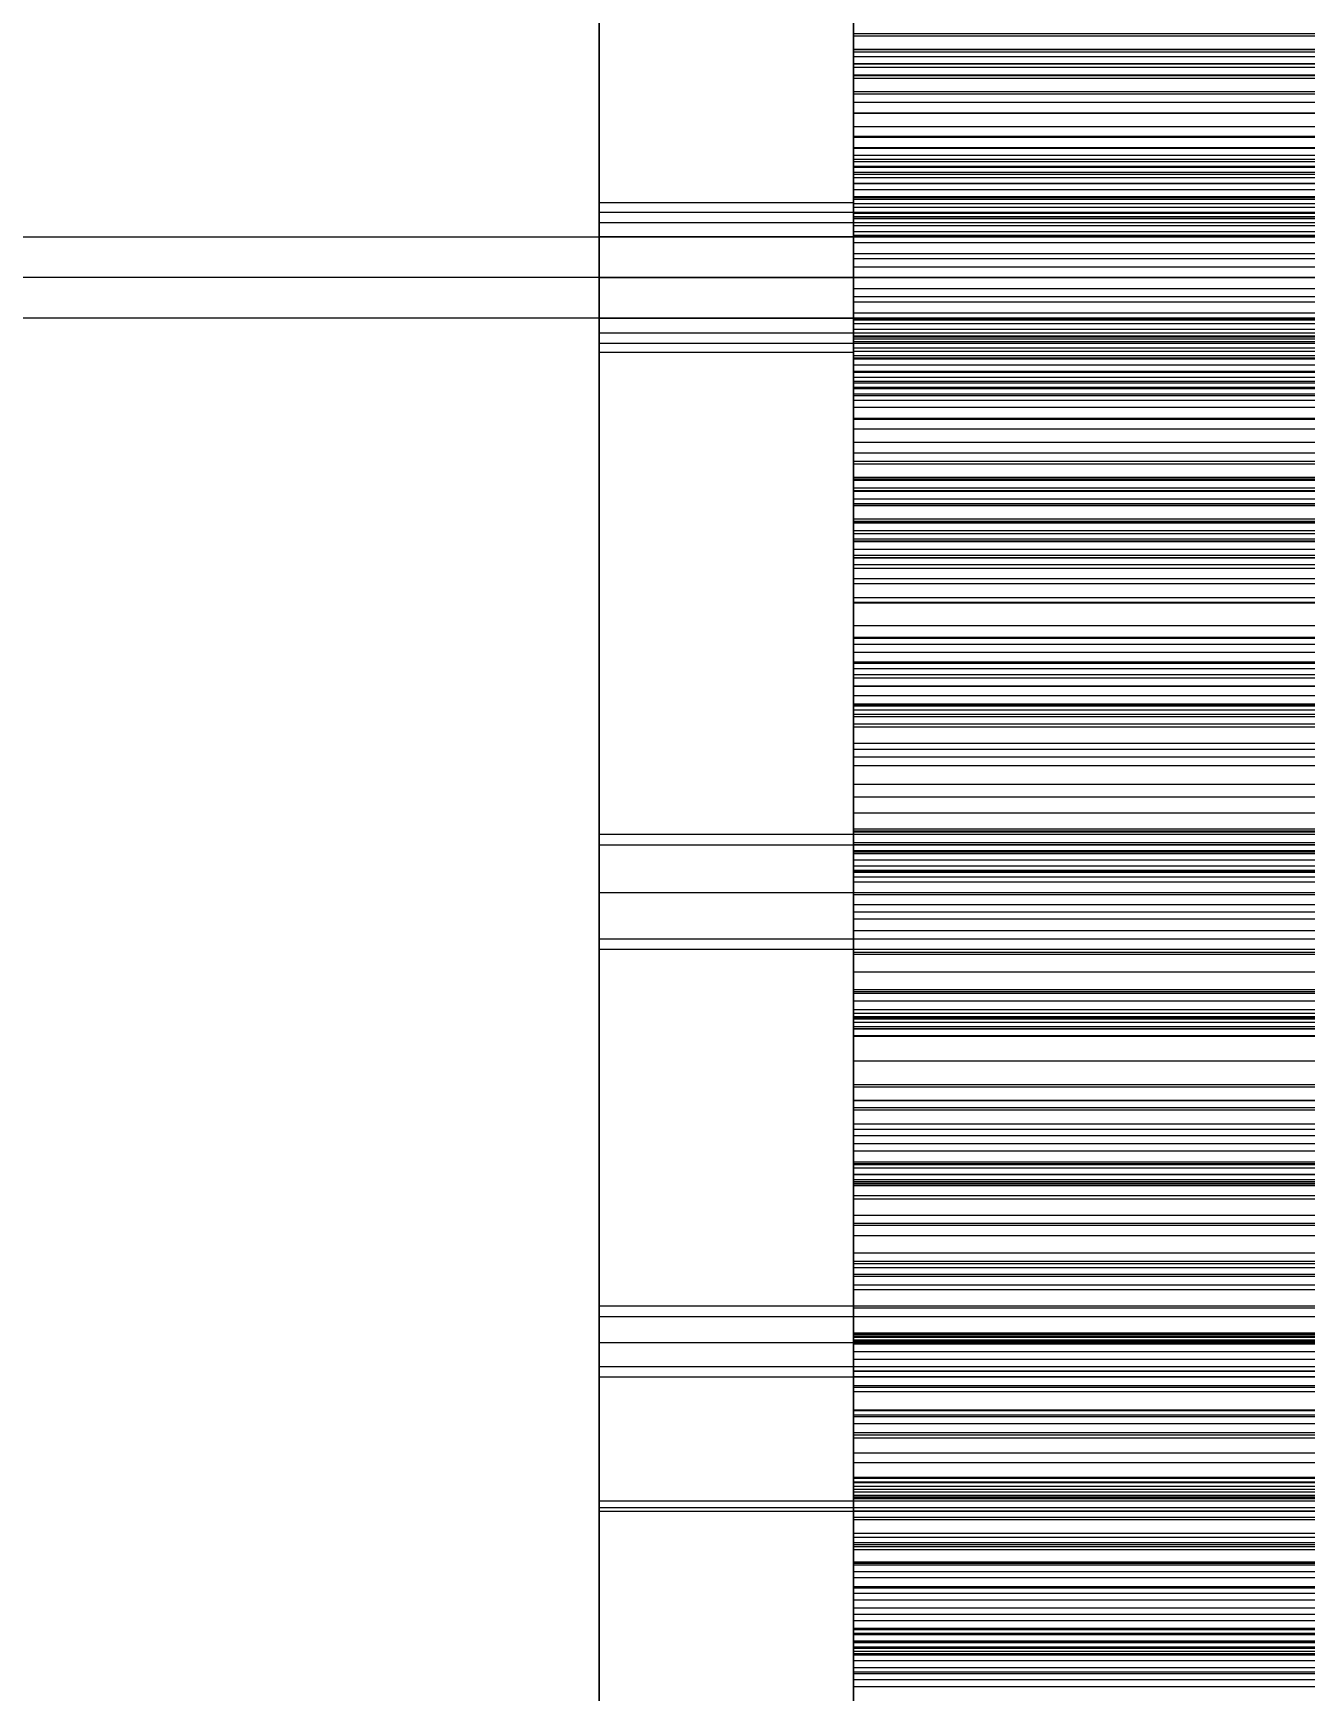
# Model space of a CAD drawing. Header units: millimetres. Extents: x -191664 to 191490, y -197311 to 10263.
# Drawn here: x 2423.3 to 2573.2, y -117641.6 to -117446.2 of the extents above; entities that cross this region are included whole.
import ezdxf

# ---------------------------------------------------------------- set-up
doc = ezdxf.new("R2010")
doc.units = ezdxf.units.MM
doc.layers.add('DET_briquetadora_frontal', color=7, linetype='Continuous', lineweight=0)
doc.layers.add('R15_COTAS_TRANSPORTE_P', color=1, linetype='Continuous', lineweight=0)
doc.dimstyles.new('PLANTA_20', dxfattribs={"dimtxt": 50, "dimasz": 30, "dimexe": 30, "dimexo": 16, "dimgap": 20, "dimtad": 1, "dimtih": 1, "dimtoh": 1, "dimdec": 1, "dimzin": 0, "dimdsep": 46, "dimcen": 0.09, "dimadec": 0, "dimazin": 0, "dimtfac": 1, "dimtdec": 4, "dimtofl": 0, "dimtmove": 0, "dimatfit": 3, "dimfxl": 1, "dimtolj": 1, "dimtzin": 0, "dimarcsym": 0})

# ---------------------------------------------------------------- blocks, each defined once
blk = doc.blocks.new('*D133')
at = {"layer": 'Defpoints', "color": 0, "transparency": 16777216}
for p in [(439.69, -194147.98), (217.89, -194406.09), (-500, -194490), (-500, -194490), (500, -194490)]:
    blk.add_point(p, dxfattribs=at)
at = {"layer": 'R15_COTAS_TRANSPORTE_P', "color": 0, "lineweight": -2, "transparency": 16777216}
blk.add_arc((-500, -194490), 722.77, 2.37834, 17.62166, dxfattribs=at)
at = {"layer": 'R15_COTAS_TRANSPORTE_P', "color": 0, "transparency": 16777216}
for points in [[(184.12, -194272.81), (193.59, -194269.58), (179.18, -194242.8)], [(227.15, -194459.9), (217.15, -194460.11), (222.77, -194490)]]:
    blk.add_solid(points, dxfattribs=at)

msp = doc.modelspace()

# ---------------------------------------------------------------- linework, layer by layer
at = {"layer": 'DET_briquetadora_frontal', "color": 9, "true_color": 0xb9c3c2}
for p, q in [((2490, -117446.78), (2490, -117427.73)), ((2520, -117427.73), (2520, -117446.78)), ((2490, -117451.19), (2490, -117433.1)), ((2490, -117455.54), (2490, -117436.31)), ((2520, -117455.54), (2520, -117436.31)), ((2490, -117455.88), (2490, -117437.5)), ((2520, -117451.48), (2520, -117437.27)), ((2490, -117441.98), (2490, -117460.62)), ((2520, -117441.17), (2520, -117448.37)), ((2520, -117451.1), (2520, -117443.9)), ((2520, -117446.25), (2520, -117444.17)), ((2490, -117444.98), (2490, -117464.34)), ((2520, -117444.83), (2520, -117448.93)), ((2520, -117464.34), (2520, -117444.98)), ((2520, -117446.52), (2520, -117445.13)), ((2520, -117450.2), (2520, -117446.1)), ((2520, -117446.13), (2520, -117453.34)), ((2520, -117448.13), (2520, -117446.25)), ((2720, -117446.25), (2520, -117446.25)), ((2520, -117448.09), (2520, -117446.52)), ((2720, -117446.52), (2520, -117446.52)), ((2490, -117466.17), (2490, -117446.78)), ((2520, -117446.78), (2520, -117466.17)), ((2520, -117449.84), (2520, -117448.09)), ((2720, -117448.09), (2520, -117448.09)), ((2520, -117449.8), (2520, -117448.13)), ((2720, -117448.13), (2520, -117448.13)), ((2520, -117448.37), (2520, -117455.58)), ((2520, -117448.37), (2720, -117448.37)), ((2520, -117448.93), (2520, -117453.04)), ((2520, -117448.93), (2720, -117448.93)), ((2520, -117451.22), (2520, -117449.8)), ((2720, -117449.8), (2520, -117449.8)), ((2520, -117459.69), (2520, -117449.84)), ((2720, -117449.84), (2520, -117449.84)), ((2520, -117454.32), (2520, -117450.2)), ((2520, -117450.2), (2720, -117450.2)), ((2490, -117470.19), (2490, -117451.19)), ((2520, -117458.32), (2520, -117451.1)), ((2520, -117451.1), (2720, -117451.1)), ((2520, -117461.06), (2520, -117451.22)), ((2720, -117451.22), (2520, -117451.22)), ((2520, -117455.6), (2520, -117451.48)), ((2520, -117451.48), (2720, -117451.48)), ((2520, -117453.04), (2520, -117457.17)), ((2520, -117453.04), (2720, -117453.04)), ((2520, -117453.34), (2520, -117460.55)), ((2520, -117453.34), (2720, -117453.34)), ((2520, -117458.44), (2520, -117454.32)), ((2520, -117454.32), (2720, -117454.32)), ((2490, -117475), (2490, -117455.54)), ((2490, -117457.74), (2490, -117455.58)), ((2490, -117455.58), (2490, -117455.85)), ((2490, -117455.85), (2490, -117458.51)), ((2490, -117475), (2490, -117455.88)), ((2520, -117475), (2520, -117455.54)), ((2520, -117455.58), (2520, -117462.79)), ((2520, -117455.58), (2720, -117455.58)), ((2520, -117459.73), (2520, -117455.6)), ((2520, -117455.6), (2720, -117455.6)), ((2490, -117461.92), (2490, -117457.74)), ((2520, -117457.17), (2520, -117461.3)), ((2520, -117457.17), (2720, -117457.17)), ((2520, -117465.54), (2520, -117458.32)), ((2520, -117458.32), (2720, -117458.32)), ((2490, -117458.51), (2490, -117463.02)), ((2520, -117462.58), (2520, -117458.44)), ((2520, -117458.44), (2720, -117458.44)), ((2520, -117461.89), (2520, -117459.69)), ((2720, -117459.69), (2520, -117459.69)), ((2520, -117463.86), (2520, -117459.73)), ((2520, -117459.73), (2720, -117459.73)), ((2490, -117460.62), (2490, -117479.81)), ((2490, -117467.27), (2490, -117461.92)), ((2520, -117460.55), (2520, -117467.78)), ((2520, -117460.55), (2720, -117460.55)), ((2520, -117462.03), (2520, -117461.06)), ((2720, -117461.06), (2520, -117461.06)), ((2520, -117461.3), (2520, -117465.43)), ((2520, -117461.3), (2720, -117461.3)), ((2520, -117463.93), (2520, -117461.89)), ((2720, -117461.89), (2520, -117461.89)), ((2520, -117463.24), (2520, -117462.03)), ((2720, -117462.03), (2520, -117462.03)), ((2490, -117465.23), (2490, -117462.81)), ((2490, -117463.02), (2490, -117468.5)), ((2520, -117466.71), (2520, -117462.58)), ((2520, -117462.58), (2720, -117462.58)), ((2520, -117462.79), (2520, -117470.01)), ((2520, -117462.79), (2720, -117462.79)), ((2520, -117464.66), (2520, -117463.24)), ((2720, -117463.24), (2520, -117463.24)), ((2520, -117468), (2520, -117463.86)), ((2520, -117463.86), (2720, -117463.86)), ((2520, -117465.78), (2520, -117463.93)), ((2720, -117463.93), (2520, -117463.93)), ((2490, -117464.34), (2490, -117483.83)), ((2490, -117469.58), (2490, -117465.23)), ((2520, -117466.17), (2490, -117466.17)), ((2490, -117485.66), (2490, -117466.17)), ((2520, -117483.83), (2520, -117464.34)), ((2520, -117466.29), (2520, -117464.66)), ((2720, -117464.66), (2520, -117464.66)), ((2520, -117465.43), (2520, -117469.57)), ((2520, -117465.43), (2720, -117465.43)), ((2520, -117472.76), (2520, -117465.54)), ((2520, -117465.54), (2720, -117465.54)), ((2520, -117467.44), (2520, -117465.78)), ((2720, -117465.78), (2520, -117465.78)), ((2520, -117466.17), (2520, -117485.66)), ((2490, -117467.27), (2720, -117467.27)), ((2490, -117472.75), (2490, -117467.27)), ((2520, -117468.09), (2520, -117466.29)), ((2720, -117466.29), (2520, -117466.29)), ((2520, -117470.86), (2520, -117466.71)), ((2520, -117466.71), (2720, -117466.71)), ((2520, -117468.88), (2520, -117467.44)), ((2720, -117467.44), (2520, -117467.44)), ((2520, -117467.78), (2520, -117475)), ((2520, -117467.78), (2720, -117467.78)), ((2520, -117472.14), (2520, -117468)), ((2520, -117468), (2720, -117468)), ((2520, -117470.07), (2520, -117468.09)), ((2720, -117468.09), (2520, -117468.09)), ((2490, -117468.5), (2720, -117468.5)), ((2490, -117468.5), (2490, -117473.85)), ((2490, -117475), (2490, -117469.58)), ((2490, -117471.97), (2490, -117469.81)), ((2490, -117469.81), (2490, -117470.08)), ((2490, -117470.08), (2490, -117472.74)), ((2520, -117470.08), (2520, -117468.88)), ((2720, -117468.88), (2520, -117468.88)), ((2520, -117469.57), (2520, -117473.72)), ((2520, -117469.57), (2720, -117469.57)), ((2520, -117470.01), (2520, -117477.24)), ((2520, -117470.01), (2720, -117470.01)), ((2520, -117479.93), (2520, -117470.07)), ((2720, -117470.07), (2520, -117470.07)), ((2520, -117479.92), (2520, -117470.08)), ((2720, -117470.08), (2520, -117470.08)), ((2720, -117470.22), (2170, -117470.22)), ((2490, -117489.38), (2490, -117470.19)), ((2720, -117470.19), (2490, -117470.19)), ((2490, -117476.15), (2490, -117471.97)), ((2520, -117475), (2520, -117470.86)), ((2520, -117470.86), (2720, -117470.86)), ((2490, -117472.74), (2490, -117477.25)), ((2490, -117477.26), (2490, -117472.75)), ((2490, -117473.85), (2490, -117478.03)), ((2520, -117476.28), (2520, -117472.14)), ((2520, -117472.14), (2720, -117472.14)), ((2520, -117479.99), (2520, -117472.76)), ((2520, -117472.76), (2720, -117472.76)), ((2520, -117473.72), (2520, -117477.86)), ((2520, -117473.72), (2720, -117473.72)), ((2720, -117475), (2170, -117475)), ((2490, -117475), (2720, -117475)), ((2490, -117475), (2490, -117480.42)), ((2490, -117475), (2490, -117494.12)), ((2520, -117475), (2490, -117475)), ((2490, -117475), (2490, -117494.46)), ((2520, -117475), (2520, -117482.22)), ((2520, -117479.14), (2520, -117475)), ((2520, -117475), (2520, -117494.46)), ((2520, -117475), (2720, -117475)), ((2490, -117481.5), (2490, -117476.15)), ((2490, -117477.25), (2490, -117482.73)), ((2490, -117479.92), (2490, -117477.26)), ((2520, -117480.43), (2520, -117476.28)), ((2520, -117476.28), (2720, -117476.28)), ((2520, -117477.24), (2520, -117484.46)), ((2520, -117477.24), (2720, -117477.24)), ((2520, -117477.86), (2520, -117482)), ((2520, -117477.86), (2720, -117477.86)), ((2720, -117479.78), (2170, -117479.78)), ((2490, -117478.03), (2490, -117480.19)), ((2720, -117479.81), (2490, -117479.81)), ((2490, -117479.81), (2490, -117498.81)), ((2520, -117483.29), (2520, -117479.14)), ((2520, -117479.14), (2720, -117479.14)), ((2490, -117480.19), (2490, -117479.92)), ((2490, -117480.42), (2490, -117484.77)), ((2490, -117481.5), (2720, -117481.5)), ((2490, -117486.98), (2490, -117481.5)), ((2720, -117479.92), (2520, -117479.92)), ((2520, -117479.92), (2520, -117481.12)), ((2520, -117481.91), (2520, -117479.93)), ((2720, -117479.93), (2520, -117479.93)), ((2520, -117487.21), (2520, -117479.99)), ((2520, -117479.99), (2720, -117479.99)), ((2520, -117484.57), (2520, -117480.43)), ((2520, -117480.43), (2720, -117480.43)), ((2720, -117481.12), (2520, -117481.12)), ((2520, -117481.12), (2520, -117482.56)), ((2490, -117482.73), (2720, -117482.73)), ((2490, -117482.73), (2490, -117488.08)), ((2520, -117483.71), (2520, -117481.91)), ((2720, -117481.91), (2520, -117481.91)), ((2520, -117482), (2520, -117486.14)), ((2520, -117482), (2720, -117482)), ((2520, -117482.22), (2520, -117489.45)), ((2520, -117482.22), (2720, -117482.22)), ((2720, -117482.56), (2520, -117482.56)), ((2520, -117482.56), (2520, -117484.22)), ((2520, -117487.42), (2520, -117483.29)), ((2520, -117483.29), (2720, -117483.29)), ((2520, -117485.34), (2520, -117483.71)), ((2720, -117483.71), (2520, -117483.71)), ((2520, -117483.83), (2490, -117483.83)), ((2490, -117483.83), (2490, -117503.22)), ((2490, -117484.77), (2490, -117487.19)), ((2490, -117505.02), (2490, -117485.66)), ((2520, -117503.22), (2520, -117483.83)), ((2720, -117484.22), (2520, -117484.22)), ((2520, -117484.22), (2520, -117486.07)), ((2520, -117484.46), (2520, -117491.68)), ((2520, -117484.46), (2720, -117484.46)), ((2520, -117488.7), (2520, -117484.57)), ((2520, -117484.57), (2720, -117484.57)), ((2520, -117486.76), (2520, -117485.34)), ((2720, -117485.34), (2520, -117485.34)), ((2520, -117485.66), (2520, -117505.02)), ((2490, -117491.49), (2490, -117486.98)), ((2720, -117486.07), (2520, -117486.07)), ((2520, -117486.07), (2520, -117488.11)), ((2520, -117486.14), (2520, -117490.27)), ((2520, -117486.14), (2720, -117486.14)), ((2520, -117487.97), (2520, -117486.76)), ((2720, -117486.76), (2520, -117486.76)), ((2520, -117494.42), (2520, -117487.21)), ((2520, -117487.21), (2720, -117487.21)), ((2520, -117491.56), (2520, -117487.42)), ((2520, -117487.42), (2720, -117487.42)), ((2490, -117488.08), (2490, -117492.26)), ((2490, -117508.02), (2490, -117489.38)), ((2520, -117488.94), (2520, -117487.97)), ((2720, -117487.97), (2520, -117487.97)), ((2720, -117488.11), (2520, -117488.11)), ((2520, -117488.11), (2520, -117490.31)), ((2520, -117492.83), (2520, -117488.7)), ((2520, -117488.7), (2720, -117488.7)), ((2520, -117498.78), (2520, -117488.94)), ((2720, -117488.94), (2520, -117488.94)), ((2520, -117489.45), (2520, -117496.66)), ((2520, -117489.45), (2720, -117489.45)), ((2490, -117494.15), (2490, -117491.49)), ((2520, -117490.27), (2520, -117494.4)), ((2520, -117490.27), (2720, -117490.27)), ((2720, -117490.31), (2520, -117490.31)), ((2520, -117490.31), (2520, -117500.16)), ((2520, -117495.68), (2520, -117491.56)), ((2520, -117491.56), (2720, -117491.56)), ((2490, -117492.26), (2490, -117494.42)), ((2520, -117491.68), (2520, -117498.9)), ((2520, -117491.68), (2720, -117491.68)), ((2520, -117496.96), (2520, -117492.83)), ((2520, -117492.83), (2720, -117492.83)), ((2490, -117494.12), (2490, -117512.5)), ((2490, -117494.42), (2490, -117494.15)), ((2490, -117494.46), (2490, -117513.69)), ((2520, -117494.4), (2520, -117498.52)), ((2520, -117494.4), (2720, -117494.4)), ((2520, -117501.63), (2520, -117494.42)), ((2520, -117494.42), (2720, -117494.42)), ((2520, -117494.46), (2520, -117513.69)), ((2520, -117499.8), (2520, -117495.68)), ((2520, -117495.68), (2720, -117495.68)), ((2520, -117496.66), (2520, -117503.87)), ((2520, -117496.66), (2720, -117496.66)), ((2520, -117501.07), (2520, -117496.96)), ((2520, -117496.96), (2720, -117496.96)), ((2490, -117498.81), (2490, -117516.9)), ((2520, -117498.52), (2520, -117512.73)), ((2520, -117498.52), (2720, -117498.52)), ((2720, -117498.78), (2520, -117498.78)), ((2520, -117498.78), (2520, -117500.2)), ((2520, -117498.9), (2520, -117506.1)), ((2520, -117498.9), (2720, -117498.9)), ((2520, -117503.9), (2520, -117499.8)), ((2520, -117499.8), (2720, -117499.8)), ((2720, -117500.16), (2520, -117500.16)), ((2520, -117500.16), (2520, -117501.91)), ((2720, -117500.2), (2520, -117500.2)), ((2520, -117500.2), (2520, -117501.87)), ((2520, -117505.17), (2520, -117501.07)), ((2520, -117501.07), (2720, -117501.07)), ((2490, -117503.22), (2490, -117522.27)), ((2520, -117508.83), (2520, -117501.63)), ((2520, -117501.63), (2720, -117501.63)), ((2720, -117501.87), (2520, -117501.87)), ((2520, -117501.87), (2520, -117503.75)), ((2720, -117501.91), (2520, -117501.91)), ((2520, -117501.91), (2520, -117503.48)), ((2520, -117522.27), (2520, -117503.22)), ((2490, -117524.04), (2490, -117505.02)), ((2720, -117503.48), (2520, -117503.48)), ((2520, -117503.48), (2520, -117504.87)), ((2720, -117503.75), (2520, -117503.75)), ((2520, -117503.75), (2520, -117505.83)), ((2520, -117503.87), (2520, -117511.06)), ((2520, -117503.87), (2720, -117503.87)), ((2520, -117507.99), (2520, -117503.9)), ((2520, -117503.9), (2720, -117503.9)), ((2720, -117504.87), (2520, -117504.87)), ((2520, -117504.87), (2520, -117506.06)), ((2520, -117505.02), (2520, -117524.04)), ((2520, -117509.26), (2520, -117505.17)), ((2520, -117505.17), (2720, -117505.17)), ((2720, -117505.83), (2520, -117505.83)), ((2520, -117505.83), (2520, -117508.09)), ((2720, -117506.06), (2520, -117506.06)), ((2520, -117506.06), (2520, -117507.04)), ((2520, -117506.1), (2520, -117513.28)), ((2520, -117506.1), (2720, -117506.1)), ((2720, -117507.04), (2520, -117507.04)), ((2520, -117507.04), (2520, -117507.77)), ((2490, -117525.38), (2490, -117508.02)), ((2720, -117507.77), (2520, -117507.77)), ((2520, -117507.77), (2520, -117517.57)), ((2520, -117522.17), (2520, -117507.99)), ((2520, -117507.99), (2720, -117507.99)), ((2720, -117508.09), (2520, -117508.09)), ((2520, -117508.09), (2520, -117510.52)), ((2520, -117516.01), (2520, -117508.83)), ((2520, -117508.83), (2720, -117508.83)), ((2520, -117513.33), (2520, -117509.26)), ((2520, -117509.26), (2720, -117509.26)), ((2720, -117510.52), (2520, -117510.52)), ((2520, -117510.52), (2520, -117520.34)), ((2520, -117511.06), (2520, -117518.23)), ((2520, -117511.06), (2720, -117511.06)), ((2490, -117512.5), (2490, -117529.45)), ((2520, -117512.73), (2520, -117526.73)), ((2520, -117512.73), (2720, -117512.73)), ((2490, -117513.69), (2490, -117532.47)), ((2520, -117513.28), (2520, -117520.45)), ((2520, -117513.28), (2720, -117513.28)), ((2520, -117517.38), (2520, -117513.33)), ((2520, -117513.33), (2720, -117513.33)), ((2520, -117513.69), (2520, -117532.47)), ((2490, -117516.9), (2490, -117533.38)), ((2520, -117529.88), (2520, -117516.01)), ((2520, -117516.01), (2720, -117516.01)), ((2520, -117531.49), (2520, -117517.38)), ((2520, -117517.38), (2720, -117517.38)), ((2720, -117517.57), (2520, -117517.57)), ((2520, -117517.57), (2520, -117519.22)), ((2520, -117518.23), (2520, -117525.39)), ((2520, -117518.23), (2720, -117518.23)), ((2720, -117519.22), (2520, -117519.22)), ((2520, -117519.22), (2520, -117521.12)), ((2720, -117520.34), (2520, -117520.34)), ((2520, -117520.34), (2520, -117521.84)), ((2520, -117520.45), (2520, -117527.6)), ((2520, -117520.45), (2720, -117520.45)), ((2490, -117522.27), (2490, -117540.77)), ((2720, -117521.12), (2520, -117521.12)), ((2520, -117521.12), (2520, -117523.22)), ((2720, -117521.84), (2520, -117521.84)), ((2520, -117521.84), (2520, -117523.18)), ((2520, -117536.27), (2520, -117522.17)), ((2520, -117522.17), (2720, -117522.17)), ((2520, -117540.77), (2520, -117522.27)), ((2490, -117542.47), (2490, -117524.04)), ((2720, -117523.18), (2520, -117523.18)), ((2520, -117523.18), (2520, -117524.33)), ((2720, -117523.22), (2520, -117523.22)), ((2520, -117523.22), (2520, -117525.52)), ((2520, -117524.04), (2520, -117542.47)), ((2720, -117524.33), (2520, -117524.33)), ((2520, -117524.33), (2520, -117525.28)), ((2490, -117540.81), (2490, -117525.38)), ((2720, -117525.28), (2520, -117525.28)), ((2520, -117525.28), (2520, -117526.02)), ((2520, -117525.39), (2520, -117532.52)), ((2520, -117525.39), (2720, -117525.39)), ((2720, -117525.52), (2520, -117525.52)), ((2520, -117525.52), (2520, -117528)), ((2720, -117526.02), (2520, -117526.02)), ((2520, -117526.02), (2520, -117526.52)), ((2720, -117526.52), (2520, -117526.52)), ((2520, -117526.52), (2520, -117536.27)), ((2520, -117526.73), (2520, -117539.98)), ((2520, -117526.73), (2720, -117526.73)), ((2520, -117527.6), (2520, -117534.73)), ((2520, -117527.6), (2720, -117527.6)), ((2720, -117528), (2520, -117528)), ((2520, -117528), (2520, -117530.64)), ((2490, -117531.11), (2490, -117528.94)), ((2490, -117528.94), (2490, -117529.22)), ((2490, -117529.22), (2490, -117531.87)), ((2490, -117529.45), (2490, -117544.3)), ((2520, -117542.89), (2520, -117529.88)), ((2520, -117529.88), (2720, -117529.88)), ((2720, -117530.64), (2520, -117530.64)), ((2520, -117530.64), (2520, -117540.4)), ((2490, -117535.28), (2490, -117531.11)), ((2490, -117531.87), (2490, -117536.39)), ((2490, -117532.47), (2490, -117550.58)), ((2520, -117545.66), (2520, -117531.49)), ((2520, -117531.49), (2720, -117531.49)), ((2520, -117532.47), (2520, -117550.58)), ((2520, -117532.52), (2520, -117546.23)), ((2520, -117532.52), (2720, -117532.52)), ((2490, -117533.38), (2490, -117547.61)), ((2490, -117540.64), (2490, -117535.28)), ((2490, -117537.73), (2490, -117535.31)), ((2490, -117536.39), (2490, -117541.86)), ((2520, -117534.73), (2520, -117541.83)), ((2520, -117534.73), (2720, -117534.73)), ((2720, -117536.27), (2520, -117536.27)), ((2520, -117536.27), (2520, -117538.14)), ((2520, -117549.76), (2520, -117536.27)), ((2490, -117542.08), (2490, -117537.73)), ((2720, -117538.14), (2520, -117538.14)), ((2520, -117538.14), (2520, -117540.25)), ((2520, -117539.98), (2520, -117551.97)), ((2520, -117539.98), (2720, -117539.98)), ((2720, -117540.25), (2520, -117540.25)), ((2520, -117540.25), (2520, -117542.57)), ((2720, -117540.4), (2520, -117540.4)), ((2520, -117540.4), (2520, -117541.66)), ((2490, -117540.64), (2720, -117540.64)), ((2490, -117546.12), (2490, -117540.64)), ((2490, -117540.77), (2490, -117558.5)), ((2490, -117553.71), (2490, -117540.81)), ((2490, -117543.43), (2490, -117541.27)), ((2490, -117541.27), (2490, -117541.54)), ((2490, -117541.54), (2490, -117544.2)), ((2490, -117541.86), (2720, -117541.86)), ((2490, -117541.86), (2490, -117547.22)), ((2490, -117547.5), (2490, -117542.08)), ((2520, -117558.5), (2520, -117540.77)), ((2720, -117541.66), (2520, -117541.66)), ((2520, -117541.66), (2520, -117542.76)), ((2520, -117541.83), (2520, -117548.9)), ((2520, -117541.83), (2720, -117541.83)), ((2490, -117560.12), (2490, -117542.47)), ((2490, -117547.6), (2490, -117543.43)), ((2490, -117544.2), (2490, -117548.71)), ((2490, -117544.3), (2490, -117556.48)), ((2520, -117542.47), (2520, -117560.12)), ((2720, -117542.57), (2520, -117542.57)), ((2520, -117542.57), (2520, -117545.08)), ((2720, -117542.76), (2520, -117542.76)), ((2520, -117542.76), (2520, -117543.67)), ((2520, -117554.52), (2520, -117542.89)), ((2520, -117542.89), (2720, -117542.89)), ((2720, -117543.67), (2520, -117543.67)), ((2520, -117543.67), (2520, -117544.38)), ((2720, -117544.38), (2520, -117544.38)), ((2520, -117544.38), (2520, -117544.89)), ((2490, -117550.63), (2490, -117546.12)), ((2720, -117544.89), (2520, -117544.89)), ((2520, -117544.89), (2520, -117545.15)), ((2720, -117545.08), (2520, -117545.08)), ((2520, -117545.08), (2520, -117547.77)), ((2720, -117545.15), (2520, -117545.15)), ((2520, -117545.15), (2520, -117554.81)), ((2520, -117559.35), (2520, -117545.66)), ((2520, -117545.66), (2720, -117545.66)), ((2520, -117546.23), (2520, -117558.93)), ((2520, -117546.23), (2720, -117546.23)), ((2490, -117547.22), (2490, -117551.39)), ((2490, -117547.5), (2720, -117547.5)), ((2490, -117547.5), (2490, -117552.92)), ((2490, -117552.96), (2490, -117547.6)), ((2490, -117547.61), (2490, -117559.06)), ((2720, -117547.77), (2520, -117547.77)), ((2520, -117547.77), (2520, -117550.63)), ((2490, -117548.71), (2490, -117554.19)), ((2520, -117548.9), (2520, -117562.4)), ((2520, -117548.9), (2720, -117548.9)), ((2520, -117562.11), (2520, -117549.76)), ((2520, -117549.76), (2720, -117549.76)), ((2490, -117550.58), (2490, -117567.8)), ((2490, -117553.29), (2490, -117550.63)), ((2490, -117551.39), (2490, -117553.56)), ((2520, -117550.58), (2520, -117567.8)), ((2720, -117550.63), (2520, -117550.63)), ((2520, -117550.63), (2520, -117560.3)), ((2520, -117551.97), (2520, -117562.25)), ((2520, -117551.97), (2720, -117551.97)), ((2490, -117552.92), (2490, -117557.27)), ((2490, -117552.96), (2720, -117552.96)), ((2490, -117558.44), (2490, -117552.96)), ((2490, -117553.56), (2490, -117553.29)), ((2490, -117563.59), (2490, -117553.71)), ((2490, -117554.19), (2720, -117554.19)), ((2490, -117554.19), (2490, -117559.54)), ((2520, -117564.34), (2520, -117554.52)), ((2520, -117554.52), (2720, -117554.52)), ((2720, -117554.81), (2520, -117554.81)), ((2520, -117554.81), (2520, -117556.9)), ((2490, -117556.48), (2490, -117565.54)), ((2490, -117557.27), (2490, -117559.69)), ((2720, -117556.9), (2520, -117556.9)), ((2520, -117556.9), (2520, -117559.22)), ((2490, -117562.95), (2490, -117558.44)), ((2490, -117558.5), (2490, -117575.26)), ((2490, -117559.06), (2490, -117567.27)), ((2490, -117559.54), (2490, -117563.72)), ((2520, -117575.26), (2520, -117558.5)), ((2520, -117558.93), (2520, -117570.15)), ((2520, -117558.93), (2720, -117558.93)), ((2720, -117559.22), (2520, -117559.22)), ((2520, -117559.22), (2520, -117561.75)), ((2520, -117572.04), (2520, -117559.35)), ((2520, -117559.35), (2720, -117559.35)), ((2490, -117576.77), (2490, -117560.12)), ((2520, -117560.12), (2520, -117576.77)), ((2720, -117560.3), (2520, -117560.3)), ((2520, -117560.3), (2520, -117561.33)), ((2720, -117561.33), (2520, -117561.33)), ((2520, -117561.33), (2520, -117562.17)), ((2720, -117561.75), (2520, -117561.75)), ((2520, -117561.75), (2520, -117564.48)), ((2490, -117565.61), (2490, -117562.95)), ((2490, -117570.06), (2490, -117563.59)), ((2490, -117563.72), (2490, -117565.88)), ((2520, -117572.85), (2520, -117562.11)), ((2520, -117562.11), (2720, -117562.11)), ((2720, -117562.17), (2520, -117562.17)), ((2520, -117562.17), (2520, -117562.84)), ((2520, -117562.25), (2520, -117570.41)), ((2520, -117562.25), (2720, -117562.25)), ((2520, -117562.4), (2520, -117574.78)), ((2520, -117562.4), (2720, -117562.4)), ((2720, -117562.84), (2520, -117562.84)), ((2520, -117562.84), (2520, -117563.32)), ((2720, -117563.32), (2520, -117563.32)), ((2520, -117563.32), (2520, -117563.58)), ((2720, -117563.58), (2520, -117563.58)), ((2520, -117563.58), (2520, -117563.61)), ((2720, -117563.61), (2520, -117563.61)), ((2520, -117563.61), (2520, -117573.16)), ((2490, -117565.54), (2490, -117571.12)), ((2490, -117565.88), (2490, -117565.61)), ((2520, -117571.97), (2520, -117564.34)), ((2520, -117564.34), (2720, -117564.34)), ((2720, -117564.48), (2520, -117564.48)), ((2520, -117564.48), (2520, -117567.37)), ((2490, -117567.27), (2490, -117571.94)), ((2490, -117567.8), (2490, -117583.93)), ((2720, -117567.37), (2520, -117567.37)), ((2520, -117567.37), (2520, -117570.44)), ((2520, -117567.8), (2520, -117583.93)), ((2490, -117572.88), (2490, -117570.06)), ((2490, -117571.12), (2490, -117573)), ((2520, -117570.15), (2520, -117579.46)), ((2520, -117570.15), (2720, -117570.15)), ((2520, -117570.41), (2520, -117576.15)), ((2520, -117570.41), (2720, -117570.41)), ((2720, -117570.44), (2520, -117570.44)), ((2520, -117570.44), (2520, -117580.01)), ((2490, -117571.94), (2490, -117572.88)), ((2520, -117577.1), (2520, -117571.97)), ((2520, -117571.97), (2720, -117571.97)), ((2520, -117583.22), (2520, -117572.04)), ((2520, -117572.04), (2720, -117572.04)), ((2520, -117581.58), (2520, -117572.85)), ((2520, -117572.85), (2720, -117572.85)), ((2720, -117573.16), (2520, -117573.16)), ((2520, -117573.16), (2520, -117575.46)), ((2490, -117575.26), (2490, -117590.83)), ((2520, -117574.78), (2520, -117585.56)), ((2520, -117574.78), (2720, -117574.78)), ((2520, -117590.83), (2520, -117575.26)), ((2720, -117575.46), (2520, -117575.46)), ((2520, -117575.46), (2520, -117577.99)), ((2490, -117592.22), (2490, -117576.77)), ((2520, -117576.15), (2520, -117579.24)), ((2520, -117576.15), (2720, -117576.15)), ((2520, -117576.77), (2520, -117592.22)), ((2520, -117579.56), (2520, -117577.1)), ((2520, -117577.1), (2720, -117577.1)), ((2720, -117577.99), (2520, -117577.99)), ((2520, -117577.99), (2520, -117580.73)), ((2520, -117579.24), (2520, -117579.56)), ((2520, -117579.24), (2720, -117579.24)), ((2520, -117579.46), (2520, -117586.48)), ((2520, -117579.46), (2720, -117579.46)), ((2520, -117579.56), (2720, -117579.56)), ((2720, -117580.01), (2520, -117580.01)), ((2520, -117580.01), (2520, -117580.78)), ((2720, -117580.73), (2520, -117580.73)), ((2520, -117580.73), (2520, -117583.65)), ((2720, -117580.78), (2520, -117580.78)), ((2520, -117580.78), (2520, -117581.38)), ((2720, -117581.38), (2520, -117581.38)), ((2520, -117581.38), (2520, -117581.81)), ((2520, -117587.95), (2520, -117581.58)), ((2520, -117581.58), (2720, -117581.58)), ((2720, -117581.81), (2520, -117581.81)), ((2520, -117581.81), (2520, -117582.04)), ((2520, -117582.07), (2520, -117581.86)), ((2720, -117581.86), (2520, -117581.86)), ((2520, -117581.86), (2520, -117591.28)), ((2720, -117582.04), (2520, -117582.04)), ((2520, -117582.04), (2520, -117582.07)), ((2720, -117582.07), (2520, -117582.07)), ((2520, -117592.49), (2520, -117583.22)), ((2520, -117583.22), (2720, -117583.22)), ((2490, -117583.93), (2490, -117598.79)), ((2490, -117586.72), (2490, -117584.56)), ((2490, -117584.56), (2490, -117584.83)), ((2490, -117584.83), (2490, -117587.49)), ((2720, -117583.65), (2520, -117583.65)), ((2520, -117583.65), (2520, -117586.75)), ((2520, -117583.93), (2520, -117598.79)), ((2490, -117590.9), (2490, -117586.72)), ((2520, -117585.56), (2520, -117594.32)), ((2520, -117585.56), (2720, -117585.56)), ((2520, -117586.48), (2520, -117590.97)), ((2520, -117586.48), (2720, -117586.48)), ((2720, -117586.75), (2520, -117586.75)), ((2520, -117586.75), (2520, -117590.02)), ((2490, -117587.49), (2490, -117592)), ((2490, -117590.8), (2490, -117588.39)), ((2520, -117591.71), (2520, -117587.95)), ((2520, -117587.95), (2720, -117587.95)), ((2490, -117595.15), (2490, -117590.8)), ((2490, -117590.83), (2490, -117605.05)), ((2490, -117596.25), (2490, -117590.9)), ((2720, -117590.02), (2520, -117590.02)), ((2520, -117590.02), (2520, -117599.45)), ((2520, -117605.05), (2520, -117590.83)), ((2520, -117590.97), (2520, -117592.73)), ((2520, -117590.97), (2720, -117590.97)), ((2720, -117591.28), (2520, -117591.28)), ((2520, -117591.28), (2520, -117593.78)), ((2490, -117593.84), (2490, -117591.67)), ((2490, -117591.67), (2490, -117591.94)), ((2490, -117591.94), (2490, -117594.6)), ((2490, -117592), (2490, -117597.48)), ((2490, -117606.31), (2490, -117592.22)), ((2520, -117592.73), (2520, -117591.71)), ((2520, -117591.71), (2720, -117591.71)), ((2520, -117592.22), (2520, -117606.31)), ((2520, -117599.47), (2520, -117592.49)), ((2520, -117592.49), (2720, -117592.49)), ((2520, -117592.73), (2720, -117592.73)), ((2490, -117598.01), (2490, -117593.84)), ((2490, -117594.6), (2490, -117599.12)), ((2490, -117600.57), (2490, -117595.15)), ((2720, -117593.78), (2520, -117593.78)), ((2520, -117593.78), (2520, -117596.52)), ((2520, -117594.32), (2520, -117600.73)), ((2520, -117594.32), (2720, -117594.32)), ((2490, -117596.25), (2720, -117596.25)), ((2490, -117601.73), (2490, -117596.25)), ((2720, -117596.52), (2520, -117596.52)), ((2520, -117596.52), (2520, -117599.45)), ((2490, -117597.48), (2720, -117597.48)), ((2490, -117597.48), (2490, -117602.83)), ((2490, -117603.37), (2490, -117598.01)), ((2490, -117598.79), (2490, -117612.19)), ((2490, -117599.12), (2490, -117604.59)), ((2520, -117598.79), (2520, -117612.19)), ((2490, -117600.57), (2720, -117600.57)), ((2490, -117600.57), (2490, -117606)), ((2720, -117599.45), (2520, -117599.45)), ((2520, -117599.45), (2520, -117599.98)), ((2520, -117599.45), (2520, -117602.57)), ((2520, -117603.91), (2520, -117599.47)), ((2520, -117599.47), (2720, -117599.47)), ((2520, -117601.62), (2520, -117599.62)), ((2520, -117599.62), (2520, -117600.41)), ((2520, -117599.62), (2720, -117599.62)), ((2520, -117600.29), (2520, -117599.84)), ((2720, -117599.84), (2520, -117599.84)), ((2520, -117599.84), (2520, -117609.12)), ((2720, -117599.98), (2520, -117599.98)), ((2520, -117599.98), (2520, -117600.33)), ((2520, -117600.5), (2520, -117600.29)), ((2720, -117600.29), (2520, -117600.29)), ((2720, -117600.33), (2520, -117600.33)), ((2520, -117600.33), (2520, -117600.51)), ((2520, -117600.41), (2520, -117603.95)), ((2520, -117600.41), (2720, -117600.41)), ((2720, -117600.5), (2520, -117600.5)), ((2720, -117600.51), (2520, -117600.51)), ((2520, -117600.73), (2520, -117604.55)), ((2520, -117600.73), (2720, -117600.73)), ((2490, -117606.24), (2490, -117601.73)), ((2490, -117602.83), (2490, -117607.01)), ((2520, -117606.32), (2520, -117601.62)), ((2520, -117601.62), (2720, -117601.62)), ((2720, -117602.57), (2520, -117602.57)), ((2520, -117602.57), (2520, -117605.86)), ((2490, -117603.37), (2720, -117603.37)), ((2490, -117608.84), (2490, -117603.37)), ((2490, -117604.59), (2720, -117604.59)), ((2490, -117604.59), (2490, -117609.95)), ((2520, -117605.62), (2520, -117603.91)), ((2520, -117603.91), (2720, -117603.91)), ((2520, -117603.95), (2520, -117610.11)), ((2520, -117603.95), (2720, -117603.95)), ((2520, -117604.55), (2520, -117605.62)), ((2520, -117604.55), (2720, -117604.55)), ((2490, -117605.05), (2490, -117617.74)), ((2490, -117606), (2490, -117610.35)), ((2490, -117608.9), (2490, -117606.24)), ((2490, -117618.85), (2490, -117606.31)), ((2520, -117617.74), (2520, -117605.05)), ((2520, -117605.62), (2720, -117605.62)), ((2720, -117605.86), (2520, -117605.86)), ((2520, -117605.86), (2520, -117609.31)), ((2520, -117606.31), (2520, -117618.85)), ((2520, -117613.55), (2520, -117606.32)), ((2520, -117606.32), (2720, -117606.32)), ((2490, -117607.01), (2490, -117609.17)), ((2490, -117609.68), (2490, -117607.52)), ((2490, -117607.52), (2490, -117607.79)), ((2490, -117607.79), (2490, -117610.45)), ((2490, -117610.23), (2490, -117607.81)), ((2490, -117613.36), (2490, -117608.84)), ((2520, -117608.59), (2520, -117608.5)), ((2520, -117608.5), (2520, -117611.18)), ((2520, -117608.5), (2720, -117608.5)), ((2520, -117611.45), (2520, -117608.59)), ((2520, -117608.59), (2720, -117608.59)), ((2490, -117609.17), (2490, -117608.9)), ((2490, -117613.86), (2490, -117609.68)), ((2490, -117609.95), (2490, -117614.12)), ((2490, -117614.58), (2490, -117610.23)), ((2490, -117610.35), (2490, -117612.76)), ((2490, -117610.45), (2490, -117614.96)), ((2720, -117609.12), (2520, -117609.12)), ((2520, -117609.12), (2520, -117611.82)), ((2720, -117609.31), (2520, -117609.31)), ((2520, -117609.31), (2520, -117618.6)), ((2520, -117610.11), (2520, -117618.65)), ((2520, -117610.11), (2720, -117610.11)), ((2490, -117612.19), (2490, -117623.98)), ((2520, -117611.18), (2520, -117616.54)), ((2520, -117611.18), (2720, -117611.18)), ((2520, -117616.97), (2520, -117611.45)), ((2520, -117611.45), (2720, -117611.45)), ((2720, -117611.82), (2520, -117611.82)), ((2520, -117611.82), (2520, -117614.75)), ((2520, -117612.19), (2520, -117623.98)), ((2490, -117616.02), (2490, -117613.36)), ((2490, -117619.21), (2490, -117613.86)), ((2490, -117614.12), (2490, -117616.29)), ((2490, -117620), (2490, -117614.58)), ((2520, -117623.03), (2520, -117613.55)), ((2520, -117613.55), (2720, -117613.55)), ((2720, -117614.75), (2520, -117614.75)), ((2520, -117614.75), (2520, -117617.87)), ((2490, -117614.96), (2490, -117620.44)), ((2490, -117616.29), (2490, -117616.02)), ((2520, -117618.62), (2520, -117616.45)), ((2520, -117616.45), (2520, -117617.06)), ((2520, -117616.45), (2720, -117616.45)), ((2520, -117616.54), (2520, -117624.36)), ((2520, -117616.54), (2720, -117616.54)), ((2490, -117617.74), (2490, -117628.76)), ((2520, -117624.95), (2520, -117616.97)), ((2520, -117616.97), (2720, -117616.97)), ((2520, -117617.06), (2520, -117620.42)), ((2520, -117617.06), (2720, -117617.06)), ((2520, -117618.21), (2520, -117617.53)), ((2720, -117617.53), (2520, -117617.53)), ((2520, -117617.53), (2520, -117626.63)), ((2520, -117628.76), (2520, -117617.74)), ((2720, -117617.87), (2520, -117617.87)), ((2520, -117617.87), (2520, -117621.18)), ((2520, -117618.67), (2520, -117618.21)), ((2720, -117618.21), (2520, -117618.21)), ((2720, -117618.6), (2520, -117618.6)), ((2520, -117618.6), (2520, -117618.87)), ((2520, -117623.5), (2520, -117618.62)), ((2520, -117618.62), (2720, -117618.62)), ((2520, -117618.65), (2520, -117621.42)), ((2520, -117618.65), (2720, -117618.65)), ((2520, -117618.92), (2520, -117618.67)), ((2720, -117618.67), (2520, -117618.67)), ((2490, -117629.7), (2490, -117618.85)), ((2490, -117619.21), (2720, -117619.21)), ((2490, -117624.69), (2490, -117619.21)), ((2490, -117620), (2720, -117620)), ((2490, -117620), (2490, -117625.42)), ((2490, -117620.44), (2720, -117620.44)), ((2490, -117620.44), (2490, -117625.79)), ((2520, -117618.85), (2520, -117629.7)), ((2720, -117618.87), (2520, -117618.87)), ((2520, -117618.87), (2520, -117618.98)), ((2520, -117618.98), (2520, -117618.92)), ((2720, -117618.92), (2520, -117618.92)), ((2720, -117618.98), (2520, -117618.98)), ((2520, -117620.42), (2520, -117626.42)), ((2520, -117620.42), (2720, -117620.42)), ((2720, -117621.18), (2520, -117621.18)), ((2520, -117621.18), (2520, -117624.66)), ((2520, -117621.42), (2520, -117624.12)), ((2520, -117621.42), (2720, -117621.42)), ((2490, -117623.98), (2490, -117634.03)), ((2520, -117634.39), (2520, -117623.03)), ((2520, -117623.03), (2720, -117623.03)), ((2520, -117630.88), (2520, -117623.5)), ((2520, -117623.5), (2720, -117623.5)), ((2520, -117623.98), (2520, -117634.03)), ((2520, -117624.12), (2520, -117626.76)), ((2520, -117624.12), (2720, -117624.12)), ((2520, -117624.36), (2520, -117634.34)), ((2520, -117624.36), (2720, -117624.36)), ((2490, -117629.2), (2490, -117624.69)), ((2490, -117625.42), (2490, -117629.77)), ((2490, -117625.79), (2490, -117629.97)), ((2720, -117624.66), (2520, -117624.66)), ((2520, -117624.66), (2520, -117628.29)), ((2520, -117627.56), (2520, -117624.95)), ((2520, -117624.95), (2720, -117624.95)), ((2520, -117626.42), (2520, -117634.81)), ((2520, -117626.42), (2720, -117626.42)), ((2720, -117626.63), (2520, -117626.63)), ((2520, -117626.63), (2520, -117629.53)), ((2520, -117626.76), (2520, -117629.32)), ((2520, -117626.76), (2720, -117626.76)), ((2520, -117630.11), (2520, -117627.56)), ((2520, -117627.56), (2720, -117627.56)), ((2720, -117628.29), (2520, -117628.29)), ((2520, -117628.29), (2520, -117637.4)), ((2490, -117628.76), (2490, -117637.98)), ((2490, -117631.86), (2490, -117629.2)), ((2490, -117638.75), (2490, -117629.7)), ((2490, -117629.77), (2490, -117632.19)), ((2490, -117629.97), (2490, -117632.13)), ((2520, -117637.98), (2520, -117628.76)), ((2520, -117629.32), (2520, -117631.82)), ((2520, -117629.32), (2720, -117629.32)), ((2720, -117629.53), (2520, -117629.53)), ((2520, -117629.53), (2520, -117632.64)), ((2520, -117629.7), (2520, -117638.75)), ((2520, -117632.58), (2520, -117630.11)), ((2520, -117630.11), (2720, -117630.11)), ((2490, -117632.13), (2490, -117631.86)), ((2520, -117633.34), (2520, -117630.88)), ((2520, -117630.88), (2720, -117630.88)), ((2520, -117631.82), (2520, -117634.25)), ((2520, -117631.82), (2720, -117631.82)), ((2490, -117634.03), (2490, -117642.22)), ((2520, -117634.99), (2520, -117632.58)), ((2520, -117632.58), (2720, -117632.58)), ((2720, -117632.64), (2520, -117632.64)), ((2520, -117632.64), (2520, -117635.95)), ((2520, -117635.72), (2520, -117633.34)), ((2520, -117633.34), (2720, -117633.34)), ((2520, -117634.03), (2520, -117642.22)), ((2520, -117634.25), (2520, -117636.61)), ((2520, -117634.25), (2720, -117634.25)), ((2520, -117634.34), (2520, -117646.11)), ((2520, -117634.34), (2720, -117634.34)), ((2520, -117647.2), (2520, -117634.39)), ((2520, -117634.39), (2720, -117634.39)), ((2520, -117634.81), (2520, -117645.28)), ((2520, -117634.81), (2720, -117634.81)), ((2520, -117635.79), (2520, -117634.88)), ((2720, -117634.88), (2520, -117634.88)), ((2520, -117634.88), (2520, -117643.78)), ((2520, -117637.32), (2520, -117634.99)), ((2520, -117634.99), (2720, -117634.99)), ((2520, -117638.03), (2520, -117635.72)), ((2520, -117635.72), (2720, -117635.72)), ((2520, -117636.48), (2520, -117635.79)), ((2720, -117635.79), (2520, -117635.79)), ((2720, -117635.95), (2520, -117635.95)), ((2520, -117635.95), (2520, -117639.44)), ((2490, -117637.98), (2490, -117645.28)), ((2520, -117636.97), (2520, -117636.48)), ((2720, -117636.48), (2520, -117636.48)), ((2520, -117636.61), (2520, -117638.89)), ((2520, -117636.61), (2720, -117636.61)), ((2520, -117637.28), (2520, -117636.97)), ((2720, -117636.97), (2520, -117636.97)), ((2520, -117637.42), (2520, -117637.28)), ((2720, -117637.28), (2520, -117637.28)), ((2520, -117639.58), (2520, -117637.32)), ((2520, -117637.32), (2720, -117637.32)), ((2720, -117637.4), (2520, -117637.4)), ((2520, -117637.4), (2520, -117637.42)), ((2720, -117637.42), (2520, -117637.42)), ((2520, -117645.28), (2520, -117637.98)), ((2520, -117640.27), (2520, -117638.03)), ((2520, -117638.03), (2720, -117638.03)), ((2490, -117645.87), (2490, -117638.75)), ((2520, -117638.75), (2520, -117645.87)), ((2520, -117638.89), (2520, -117641.1)), ((2520, -117638.89), (2720, -117638.89)), ((2720, -117639.44), (2520, -117639.44)), ((2520, -117639.44), (2520, -117643.09)), ((2520, -117641.77), (2520, -117639.58)), ((2520, -117639.58), (2720, -117639.58)), ((2520, -117642.43), (2520, -117640.27)), ((2520, -117640.27), (2720, -117640.27)), ((2520, -117641.1), (2520, -117643.23)), ((2520, -117641.1), (2720, -117641.1))]:
    msp.add_line(p, q, dxfattribs=at)

# ---------------------------------------------------------------- dimensions: what is measured, and where the dimension line sits
at = {"layer": 'R15_COTAS_TRANSPORTE_P'}
dim = msp.add_angular_dim_2l(base=(217.89, -194406.09), line1=((-500, -194490), (500, -194490)), line2=((-500, -194490), (439.69, -194147.98)), dimstyle='PLANTA_20', dxfattribs=at)
dim.commit()
dim.dimension.update_dxf_attribs({"geometry": '*D133', "text_midpoint": (191490.46, -33543.69)})

doc.saveas('drawing.dxf')
